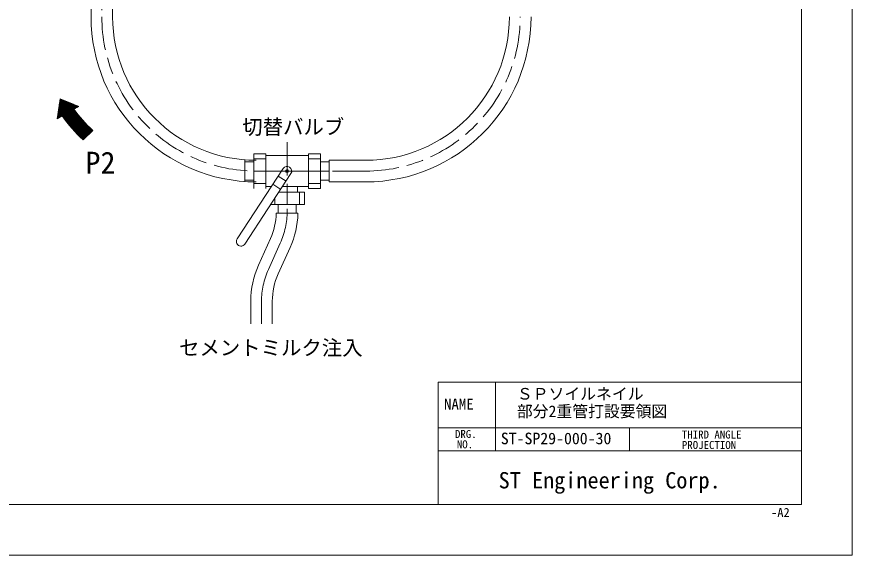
# Model space of a CAD drawing. Units: millimetres on the paper. Extents: x 35 to 806, y 25 to 569.
# Drawn here: x 505.3 to 806, y 24.8 to 218.6 of the extents above; entities that cross this region are included whole.
import ezdxf
from ezdxf.enums import TextEntityAlignment as Align

# ---------------------------------------------------------------- set-up
doc = ezdxf.new("R2010")
doc.units = ezdxf.units.MM
doc.linetypes.add('USER1', pattern=[24, 12, -3, 6, -3])
for name, color, linetype, lineweight in [('1外形線', 7, 'Continuous', 13), ('4中心線', 7, 'USER1', 13), ('6寸法線', 2, 'Continuous', 13), ('7 枠・タイトル', 7, 'Continuous', 13), ('DEFPOINTS_2', 7, 'Continuous', 13)]:
    doc.layers.add(name, color=color, linetype=linetype, lineweight=lineweight)
doc.styles.add('ＭＳ ゴシック', font='')
doc.styles.get('ＭＳ ゴシック').set_extended_font_data('MS Gothic')

msp = doc.modelspace()

# ---------------------------------------------------------------- hatches: boundary and pattern name
at = {"layer": '6寸法線'}
h = msp.add_hatch(dxfattribs=at)
h.set_pattern_fill('USER', color=256, style=0, pattern_type=2)
h.set_pattern_definition([(45, (520.927, 188.929), (-0.14142, 0.14142), []), (45, (520.879, 188.598), (-0.14142, 0.14142), [])])
h.paths.add_polyline_path([(520.939, 189.01), (519.897, 181.875), (521.632, 182.871), (525.206, 178.351), (529.222, 174.218), (532.67, 177.649), (529.08, 181.307), (525.869, 185.302), (527.625, 186.31)])

# ---------------------------------------------------------------- linework, layer by layer
at = {"layer": '1外形線'}
for p, q in [((532.034, 238.35), (532.034, 218.571)), ((539.812, 238.35), (539.812, 218.571)), ((590.6, 169.27), (590.6, 156.762)), ((594.956, 169.27), (590.6, 169.27)), ((594.956, 169.27), (594.956, 156.762)), ((610.244, 168.571), (594.956, 168.571)), ((610.244, 169.27), (614.6, 169.27)), ((610.244, 169.27), (610.244, 156.762)), ((614.6, 169.27), (614.6, 156.762)), ((587.423, 166.905), (587.423, 159.127)), ((590.6, 166.297), (587.423, 166.297)), ((594.956, 167.438), (590.6, 167.438)), ((610.244, 167.438), (614.6, 167.438)), ((614.6, 166.297), (617.777, 166.297)), ((617.777, 166.905), (617.777, 159.127)), ((617.777, 166.905), (630.914, 166.905)), ((601.206, 163.929), (584.61, 138.588)), ((590.6, 163.016), (594.956, 163.016)), ((614.6, 163.016), (610.244, 163.016)), ((603.994, 162.103), (587.399, 136.762)), ((590.6, 159.734), (587.423, 159.734)), ((599.434, 161.223), (602.223, 159.397)), ((614.6, 159.734), (617.777, 159.734)), ((594.956, 158.594), (590.6, 158.594)), ((596.969, 157.46), (594.956, 157.46)), ((597.495, 158.263), (600.284, 156.437)), ((610.244, 157.46), (600.954, 157.46)), ((606.293, 157.46), (606.293, 155.371)), ((610.244, 158.594), (614.6, 158.594)), ((610.244, 156.762), (614.6, 156.762)), ((617.777, 159.127), (630.914, 159.127)), ((599.586, 155.371), (608.854, 155.371)), ((602.6, 151.016), (602.6, 155.371)), ((607.022, 155.371), (607.022, 151.016)), ((608.854, 155.371), (608.854, 151.016)), ((596.734, 151.016), (608.854, 151.016)), ((598.178, 153.221), (598.178, 151.016)), ((599.318, 151.016), (599.318, 147.838)), ((605.882, 151.016), (605.882, 147.838)), ((598.711, 147.838), (606.489, 147.838)), ((596.592, 138.698), (592.304, 129.208)), ((603.68, 135.496), (599.392, 126.006)), ((589.495, 116.169), (589.495, 108.075)), ((597.273, 116.169), (597.273, 108.075))]:
    msp.add_line(p, q, dxfattribs=at)
msp.add_circle((602.6, 163.016), 0.537, dxfattribs=at)
for centre, radius, start, end in [((591.479, 218.571), 59.444, 180, 270), ((591.479, 218.571), 51.667, 180, 270), ((630.914, 218.571), 51.667, 270, 0), ((630.914, 218.571), 59.444, 270, 0), ((602.6, 163.016), 1.667, 326.77983, 146.77983), ((574.822, 148.534), 23.889, 335.68566, 358.33029), ((574.822, 148.534), 31.667, 335.68566, 358.74047), ((586.005, 137.675), 1.667, 146.77983, 326.77983), ((621.162, 116.169), 31.667, 155.68566, 180), ((621.162, 116.169), 23.889, 155.68566, 180)]:
    msp.add_arc(centre, radius, start, end, dxfattribs=at)
at = {"layer": '4中心線', "color": 1}
for p, q in [((535.923, 265.877), (535.923, 218.571)), ((602.6, 173.377), (602.6, 148.534)), ((630.914, 163.016), (591.479, 163.016)), ((617.777, 163.016), (600.618, 163.016)), ((600.136, 137.097), (595.848, 127.607)), ((593.384, 116.169), (593.384, 108.075))]:
    msp.add_line(p, q, dxfattribs=at)
for centre, radius, start, end in [((591.479, 218.571), 55.556, 180, 270), ((630.914, 218.571), 55.556, 270, 0), ((574.822, 148.534), 27.778, 335.68566, 0), ((621.162, 116.169), 27.778, 155.68566, 180)]:
    msp.add_arc(centre, radius, start, end, dxfattribs=at)
at = {"layer": '6寸法線'}
for p, q in [((520.939, 189.01), (519.897, 181.875)), ((527.625, 186.31), (520.939, 189.01)), ((527.625, 186.31), (525.869, 185.302)), ((521.654, 182.883), (519.897, 181.875)), ((532.67, 177.649), (529.222, 174.218))]:
    msp.add_line(p, q, dxfattribs=at)
for radius, start, end in [(51.667, 215.94137, 227.31427), (56.527, 215.41608, 227.10243)]:
    msp.add_arc((567.699, 215.628), radius, start, end, dxfattribs=at)
at = {"layer": '7 枠・タイトル'}
for p, q in [((787.625, 43.083), (787.625, 550.917)), ((657, 87.083), (657, 43.083)), ((657, 87.083), (787.625, 87.083)), ((677.625, 87.083), (677.625, 62.333)), ((657, 70.583), (787.625, 70.583)), ((725.75, 70.583), (725.75, 62.333)), ((657, 62.333), (787.625, 62.333)), ((53.375, 43.083), (787.625, 43.083))]:
    msp.add_line(p, q, dxfattribs=at)
at = {"layer": 'DEFPOINTS_2'}
for p, q in [((805.958, 24.75), (805.958, 569.25)), ((35.042, 24.75), (805.958, 24.75))]:
    msp.add_line(p, q, dxfattribs=at)

# ---------------------------------------------------------------- texts
at = {"layer": '6寸法線', "color": 7, "style": 'ＭＳ ゴシック'}
for s, height, p in [('切替バルブ', 5.38, (586.463, 174.604)), ('P2', 7.912, (530.062, 159.704)), ('セメントミルク注入', 5.38, (563.72, 95.133))]:
    msp.add_text(s, height=height, dxfattribs=at).set_placement(p, align=Align.BOTTOM_LEFT)
at = {"layer": '7 枠・タイトル', "style": 'ＭＳ ゴシック'}
for s, height, p in [('ＳＰソイルネイル', 4.177, (685.266, 79.526)), ('NAME', 3.916, (659.063, 76.02)), ('部分2重管打設要領図', 4.177, (685.266, 73.228)), ('DRG.', 2.872, (662.993, 66.107)), ('THIRD ANGLE', 2.872, (744.619, 65.903)), ('  NO.', 2.872, (659.757, 62.377)), ('ST-SP29-000-30', 4.177, (679.491, 63.457)), ('PROJECTION', 2.872, (744.639, 62.147)), ('ST Engineering Corp.', 5.874, (678.702, 47.053))]:
    msp.add_text(s, height=height, dxfattribs=at).set_placement(p, align=Align.BOTTOM_LEFT)
at = {"layer": 'DEFPOINTS_2', "style": 'ＭＳ ゴシック'}
msp.add_text('-A2', height=3.264, dxfattribs=at).set_placement((776.769, 37.557), align=Align.BOTTOM_LEFT)

doc.saveas('drawing.dxf')
